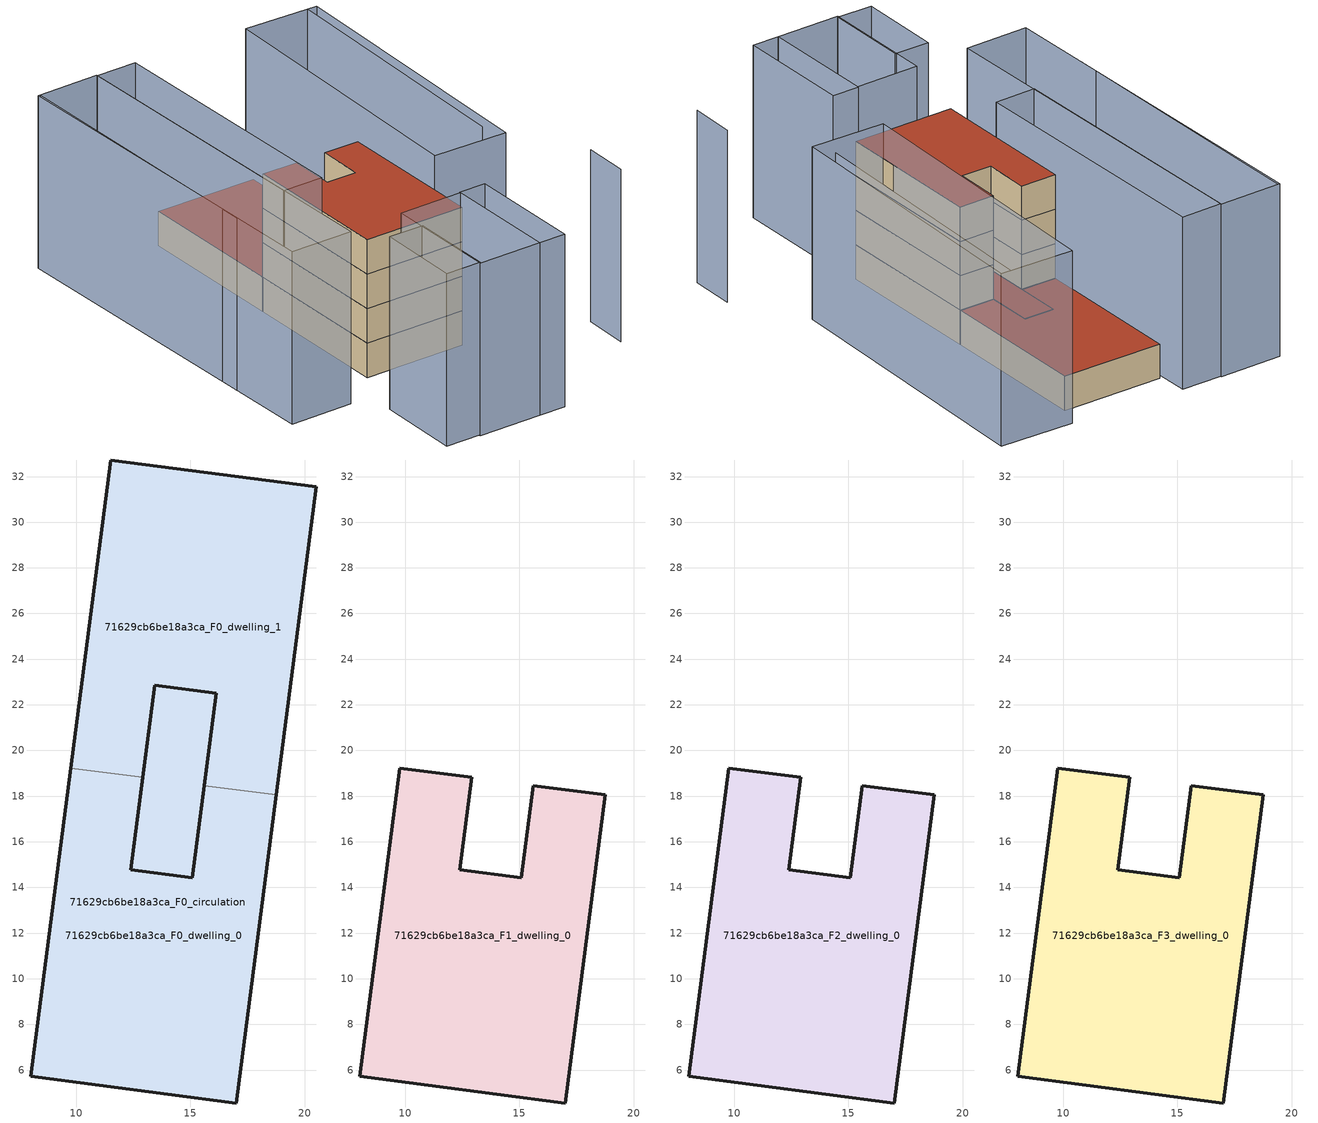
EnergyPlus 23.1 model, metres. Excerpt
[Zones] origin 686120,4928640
71629cb6be18a3ca_F0_dwelling_0
 floor ground (EU_floor_Construction): 18.76,18.05 17.01,4.55 8,5.72 9.75,19.22 12.91,18.81 12.38,14.76 15.08,14.41 15.61,18.46 z0; 16.14,22.51 15.61,18.46 15.08,14.41 12.38,14.76 12.91,18.81 13.43,22.86 z0
 wall outside (EU_wall_Construction): 9.75,19.22 8,5.72 17.01,4.55 18.76,18.05 / 15.61,18.46 15.08,14.41 12.38,14.76 12.91,18.81 z0:3
 wall to 71629cb6be18a3ca_F0_dwelling_1 (EU_wall_Construction): 18.76,18.05 15.61,18.46 / 12.91,18.81 9.75,19.22 z0:3
 roof outside (EU_floor_Construction): 15.08,14.41 15.61,18.46 16.14,22.51 13.43,22.86 12.91,18.81 12.38,14.76 z3
71629cb6be18a3ca_F0_dwelling_1
 floor ground (EU_floor_Construction): 16.14,22.51 15.61,18.46 15.08,14.41 12.38,14.76 12.91,18.81 13.43,22.86 z0; 20.52,31.55 18.76,18.05 15.61,18.46 16.14,22.51 13.43,22.86 12.91,18.81 9.75,19.22 11.5,32.72 z0
 wall outside (EU_wall_Construction): 12.91,18.81 13.43,22.86 16.14,22.51 15.61,18.46 / 18.76,18.05 20.52,31.55 11.5,32.72 9.75,19.22 z0:3
 roof outside (EU_roof_Construction): 18.76,18.05 20.52,31.55 11.5,32.72 9.75,19.22 12.91,18.81 13.43,22.86 16.14,22.51 15.61,18.46 z3; 15.08,14.41 15.61,18.46 16.14,22.51 13.43,22.86 12.91,18.81 12.38,14.76 z3
71629cb6be18a3ca_F0_circulation
 floor ground (EU_floor_Construction): 18.76,18.05 17.01,4.55 8,5.72 9.75,19.22 12.91,18.81 12.38,14.76 15.08,14.41 15.61,18.46 z0; 16.14,22.51 15.61,18.46 15.08,14.41 12.38,14.76 12.91,18.81 13.43,22.86 z0; 20.52,31.55 18.76,18.05 15.61,18.46 16.14,22.51 13.43,22.86 12.91,18.81 9.75,19.22 11.5,32.72 z0
 wall outside (EU_wall_Construction): 16.14,22.51 13.43,22.86 12.38,14.76 15.08,14.41 16.14,22.51 z0:3
 roof outside (EU_roof_Construction): 15.08,14.41 15.61,18.46 16.14,22.51 13.43,22.86 12.91,18.81 12.38,14.76 z3; 17.01,4.55 18.76,18.05 15.61,18.46 15.08,14.41 12.38,14.76 12.91,18.81 9.75,19.22 8,5.72 z3; 18.76,18.05 20.52,31.55 11.5,32.72 9.75,19.22 12.91,18.81 13.43,22.86 16.14,22.51 15.61,18.46 z3
71629cb6be18a3ca_F1_dwelling_0
 floor to 71629cb6be18a3ca_F0_dwelling_0 (EU_floor_Construction): 18.76,18.05 17.01,4.55 8,5.72 9.75,19.22 12.91,18.81 12.38,14.76 15.08,14.41 15.61,18.46 z3
 wall outside (EU_wall_Construction): 9.75,19.22 8,5.72 17.01,4.55 18.76,18.05 15.61,18.46 15.08,14.41 12.38,14.76 12.91,18.81 9.75,19.22 z3:6
71629cb6be18a3ca_F2_dwelling_0
 floor to 71629cb6be18a3ca_F1_dwelling_0 (EU_floor_Construction): 18.76,18.05 17.01,4.55 8,5.72 9.75,19.22 12.91,18.81 12.38,14.76 15.08,14.41 15.61,18.46 z6
 wall outside (EU_wall_Construction): 9.75,19.22 8,5.72 17.01,4.55 18.76,18.05 15.61,18.46 15.08,14.41 12.38,14.76 12.91,18.81 9.75,19.22 z6:9
71629cb6be18a3ca_F3_dwelling_0
 floor to 71629cb6be18a3ca_F2_dwelling_0 (EU_floor_Construction): 18.76,18.05 17.01,4.55 8,5.72 9.75,19.22 12.91,18.81 12.38,14.76 15.08,14.41 15.61,18.46 z9
 wall outside (EU_wall_Construction): 9.75,19.22 8,5.72 17.01,4.55 18.76,18.05 15.61,18.46 15.08,14.41 12.38,14.76 12.91,18.81 9.75,19.22 z9:12
 roof outside (EU_roof_Construction): 17.01,4.55 18.76,18.05 15.61,18.46 15.08,14.41 12.38,14.76 12.91,18.81 9.75,19.22 8,5.72 z12
shading: 26.27,-3.43 26.86,0.52 / 23.43,9.02 27.21,32.44 / 2.45,36.39 -0.74,11.15 / 4.58,-6.73 5.6,0.73 / 5.6,0.73 8.75,0.3 / 8.75,0.3 7.74,-7.16 / 7.74,-7.16 4.58,-6.73 / 13.28,-7.98 14.62,2.35 / 14.62,2.35 17.02,2.04 / 17.02,2.04 15.68,-8.3 / 15.68,-8.3 13.28,-7.98 / 17.48,8.1 21.53,33.45 / 21.53,33.45 28.1,32.39 / 28.1,32.39 24.05,7.04 / 24.05,7.04 17.48,8.1 / 14.61,2.25 13.28,-7.98 / 13.28,-7.98 7.64,-7.25 / 7.64,-7.25 8.97,2.99 / 8.97,2.99 14.61,2.25 / 7.86,35.76 4.06,3.46 / 4.06,3.46 -1.55,4.12 / -1.55,4.12 2.25,36.42 / 2.25,36.42 7.86,35.76 / 5,11.94 7.85,35.7 / 7.85,35.7 11.49,35.27 / 11.49,35.27 8.64,11.51 / 8.64,11.51 5,11.94 z0:15
[Building]
EU S2 Campaign: North Axis=0; Terrain=City; Solar Distribution=FullExterior
[Site:Location]
Bologna: Latitude=44.5; Longitude=11.25; Time Zone=1; Elevation=37
[SizingPeriod:WeatherFileDays]
AnnualSizingPeriod: Begin Month=1; Begin Day of Month=1; End Month=12; End Day of Month=31; Day of Week for Start Day=Monday; Use Weather File Daylight Saving Period=No; Use Weather File Rain and Snow Indicators=No
[MATERIAL]
EU_InternalMass_Material: Roughness=MediumRough; Thickness=0.1; Conductivity=1; Density=1800; Specific Heat=900; Thermal Absorptance=0.9; Solar Absorptance=0.7; Visible Absorptance=0.7
[MATERIAL:NOMASS] Roughness=MediumRough; Thermal Absorptance=0.9; Solar Absorptance=0.7; Visible Absorptance=0.7
Name | Thermal Resistance
EU_wall_NoMass | 0.937881
EU_roof_NoMass | 0.548572
EU_floor_NoMass | 0.71348
[CONSTRUCTION]
EU_wall_Construction: EU_wall_NoMass
EU_roof_Construction: EU_roof_NoMass
EU_floor_Construction: EU_floor_NoMass
EU_InternalMass_Construction: EU_InternalMass_Material
[ZONE] Type=1; Multiplier=1; Ceiling Height=autocalculate; Floor Area=autocalculate; Part of Total Floor Area=Yes
Name | Volume
71629cb6be18a3ca_F0_dwelling_0 | 404.528
71629cb6be18a3ca_F1_dwelling_0; 71629cb6be18a3ca_F2_dwelling_0; 71629cb6be18a3ca_F3_dwelling_0 | 337.726
71629cb6be18a3ca_F0_dwelling_1 | 404.531
71629cb6be18a3ca_F0_circulation | 742.255
[INTERNALMASS] Construction=EU_InternalMass_Construction
Name | Zone or ZoneList | Surface Area
71629cb6be18a3ca_F0_dwelling_0_EU_InternalMass | 71629cb6be18a3ca_F0_dwelling_0 | 112.575
71629cb6be18a3ca_F0_dwelling_1_EU_InternalMass | 71629cb6be18a3ca_F0_dwelling_1 | 112.575
71629cb6be18a3ca_F1_dwelling_0_EU_InternalMass | 71629cb6be18a3ca_F1_dwelling_0 | 247.364
71629cb6be18a3ca_F2_dwelling_0_EU_InternalMass | 71629cb6be18a3ca_F2_dwelling_0 | 247.364
71629cb6be18a3ca_F3_dwelling_0_EU_InternalMass | 71629cb6be18a3ca_F3_dwelling_0 | 247.364
[OTHEREQUIPMENT] Fuel Type=Electricity; Design Level Calculation Method=Watts/Area; Power per Zone Floor Area=1; Fraction Latent=0; Fraction Radiant=0; Fraction Lost=0; Carbon Dioxide Generation Rate=0; EndUse Subcategory=EU_Step8_InternalGains
Name | Zone or ZoneList or Space or SpaceList | Schedule
EU_Step8_InternalGain_71629cb6be18a3ca_F0_dwelling_0_f000 | 71629cb6be18a3ca_F0_dwelling_0 | EU_Step8_GainSchedule_71629cb6be18a3ca_F0_dwelling_0_f000
EU_Step8_InternalGain_71629cb6be18a3ca_F0_dwelling_1_f000 | 71629cb6be18a3ca_F0_dwelling_1 | EU_Step8_GainSchedule_71629cb6be18a3ca_F0_dwelling_1_f000
EU_Step8_InternalGain_71629cb6be18a3ca_F1_dwelling_0_f000 | 71629cb6be18a3ca_F1_dwelling_0 | EU_Step8_GainSchedule_71629cb6be18a3ca_F1_dwelling_0_f000
EU_Step8_InternalGain_71629cb6be18a3ca_F2_dwelling_0_f000 | 71629cb6be18a3ca_F2_dwelling_0 | EU_Step8_GainSchedule_71629cb6be18a3ca_F2_dwelling_0_f000
EU_Step8_InternalGain_71629cb6be18a3ca_F3_dwelling_0_f000 | 71629cb6be18a3ca_F3_dwelling_0 | EU_Step8_GainSchedule_71629cb6be18a3ca_F3_dwelling_0_f000
[ZONEINFILTRATION:DESIGNFLOWRATE]
EU_Circulation_Infiltration_71629cb6be18a3ca_F0_circulation: Zone or ZoneList or Space or SpaceList=71629cb6be18a3ca_F0_circulation; Schedule=EU_AlwaysOn; Design Flow Rate Calculation Method=Flow/Area; Flow Rate per Floor Area=0.0005; Constant Term Coefficient=1; Temperature Term Coefficient=0; Velocity Term Coefficient=0; Velocity Squared Term Coefficient=0
[ZONEVENTILATION:DESIGNFLOWRATE] Schedule=EU_AlwaysOn; Design Flow Rate Calculation Method=AirChanges/Hour; Air Changes per Hour=0.687892; Ventilation Type=Natural; Fan Pressure Rise=0; Fan Total Efficiency=1; Constant Term Coefficient=1; Temperature Term Coefficient=0; Velocity Term Coefficient=0; Velocity Squared Term Coefficient=0; Minimum Indoor Temperature=-100; Maximum Indoor Temperature=100; Delta Temperature=-100; Minimum Outdoor Temperature=-100; Maximum Outdoor Temperature=100; Maximum Wind Speed=40
Name | Zone or ZoneList or Space or SpaceList
EU_ConstantAir_71629cb6be18a3ca_F0_dwelling_0 | 71629cb6be18a3ca_F0_dwelling_0
EU_ConstantAir_71629cb6be18a3ca_F0_dwelling_1 | 71629cb6be18a3ca_F0_dwelling_1
EU_ConstantAir_71629cb6be18a3ca_F1_dwelling_0 | 71629cb6be18a3ca_F1_dwelling_0
EU_ConstantAir_71629cb6be18a3ca_F2_dwelling_0 | 71629cb6be18a3ca_F2_dwelling_0
EU_ConstantAir_71629cb6be18a3ca_F3_dwelling_0 | 71629cb6be18a3ca_F3_dwelling_0
[HVACTEMPLATE:THERMOSTAT] Constant Heating Setpoint=20; Constant Cooling Setpoint=50
EU_HeatOnly_71629cb6be18a3ca_F0_dwelling_0; EU_HeatOnly_71629cb6be18a3ca_F0_dwelling_1; EU_HeatOnly_71629cb6be18a3ca_F1_dwelling_0; EU_HeatOnly_71629cb6be18a3ca_F2_dwelling_0; EU_HeatOnly_71629cb6be18a3ca_F3_dwelling_0
[HVACTEMPLATE:ZONE:IDEALLOADSAIRSYSTEM] System Availability Schedule=EU_AlwaysOn; Maximum Heating Supply Air Temperature=50; Minimum Cooling Supply Air Temperature=13; Maximum Heating Supply Air Humidity Ratio=0.0156; Minimum Cooling Supply Air Humidity Ratio=0.0077; Heating Limit=NoLimit; Cooling Limit=NoLimit; Heating Availability Schedule=EU_AlwaysOn; Cooling Availability Schedule=EU_CoolingOff; Dehumidification Control Type=ConstantSensibleHeatRatio; Cooling Sensible Heat Ratio=0.7; Dehumidification Setpoint=60; Humidification Control Type=None; Humidification Setpoint=30; Outdoor Air Method=None; Outdoor Air Flow Rate per Person=0.00944; Outdoor Air Flow Rate per Zone Floor Area=0; Outdoor Air Flow Rate per Zone=0; Demand Controlled Ventilation Type=None; Outdoor Air Economizer Type=NoEconomizer; Heat Recovery Type=None; Sensible Heat Recovery Effectiveness=0.7; Latent Heat Recovery Effectiveness=0.65
Name | Template Thermostat
71629cb6be18a3ca_F0_dwelling_0 | EU_HeatOnly_71629cb6be18a3ca_F0_dwelling_0
71629cb6be18a3ca_F0_dwelling_1 | EU_HeatOnly_71629cb6be18a3ca_F0_dwelling_1
71629cb6be18a3ca_F1_dwelling_0 | EU_HeatOnly_71629cb6be18a3ca_F1_dwelling_0
71629cb6be18a3ca_F2_dwelling_0 | EU_HeatOnly_71629cb6be18a3ca_F2_dwelling_0
71629cb6be18a3ca_F3_dwelling_0 | EU_HeatOnly_71629cb6be18a3ca_F3_dwelling_0
[SIZING:ZONE] Zone Cooling Design Supply Air Temperature Input Method=SupplyAirTemperature; Zone Cooling Design Supply Air Temperature=13; Zone Heating Design Supply Air Temperature Input Method=SupplyAirTemperature; Zone Heating Design Supply Air Temperature=50; Zone Cooling Design Supply Air Humidity Ratio=0.008; Zone Heating Design Supply Air Humidity Ratio=0.008; Cooling Design Air Flow Method=DesignDay; Cooling Design Air Flow Rate=0; Cooling Minimum Air Flow per Zone Floor Area=0.000762; Cooling Minimum Air Flow=0; Cooling Minimum Air Flow Fraction=0.2; Heating Design Air Flow Method=DesignDay; Heating Design Air Flow Rate=0; Heating Maximum Air Flow per Zone Floor Area=0.002032; Heating Maximum Air Flow=0.141576; Heating Maximum Air Flow Fraction=0.3; Account for Dedicated Outdoor Air System=No; Dedicated Outdoor Air System Control Strategy=NeutralSupplyAir; Dedicated Outdoor Air Low Setpoint Temperature for Design=autosize; Dedicated Outdoor Air High Setpoint Temperature for Design=autosize; Zone Load Sizing Method=Sensible Load Only No Latent Load; Zone Latent Cooling Design Supply Air Humidity Ratio Input Method=HumidityRatioDifference; Zone Cooling Design Supply Air Humidity Ratio Difference=0.005; Zone Latent Heating Design Supply Air Humidity Ratio Input Method=HumidityRatioDifference; Zone Humidification Design Supply Air Humidity Ratio Difference=0.005
71629cb6be18a3ca_F0_dwelling_0; 71629cb6be18a3ca_F0_dwelling_1; 71629cb6be18a3ca_F1_dwelling_0; 71629cb6be18a3ca_F2_dwelling_0; 71629cb6be18a3ca_F3_dwelling_0
[SCHEDULE:CONSTANT]
Name | Hourly Value
EU_AlwaysOn | 1
EU_CoolingOff | 0
[SCHEDULE:FILE] Column Number=1; Rows to Skip at Top=0; Number of Hours of Data=8760; Column Separator=Comma; Interpolate to Timestep=No; Minutes per Item=60; Adjust Schedule for Daylight Savings=Yes
Name | File
EU_Step8_GainSchedule_71629cb6be18a3ca_F0_dwelling_0_f000 | ../../schedules/71629cb6be18a3ca/71629cb6be18a3ca_F0_dwelling_0_f000_gain.csv
EU_Step8_GainSchedule_71629cb6be18a3ca_F0_dwelling_1_f000 | ../../schedules/71629cb6be18a3ca/71629cb6be18a3ca_F0_dwelling_1_f000_gain.csv
EU_Step8_GainSchedule_71629cb6be18a3ca_F1_dwelling_0_f000 | ../../schedules/71629cb6be18a3ca/71629cb6be18a3ca_F1_dwelling_0_f000_gain.csv
EU_Step8_GainSchedule_71629cb6be18a3ca_F2_dwelling_0_f000 | ../../schedules/71629cb6be18a3ca/71629cb6be18a3ca_F2_dwelling_0_f000_gain.csv
EU_Step8_GainSchedule_71629cb6be18a3ca_F3_dwelling_0_f000 | ../../schedules/71629cb6be18a3ca/71629cb6be18a3ca_F3_dwelling_0_f000_gain.csv
